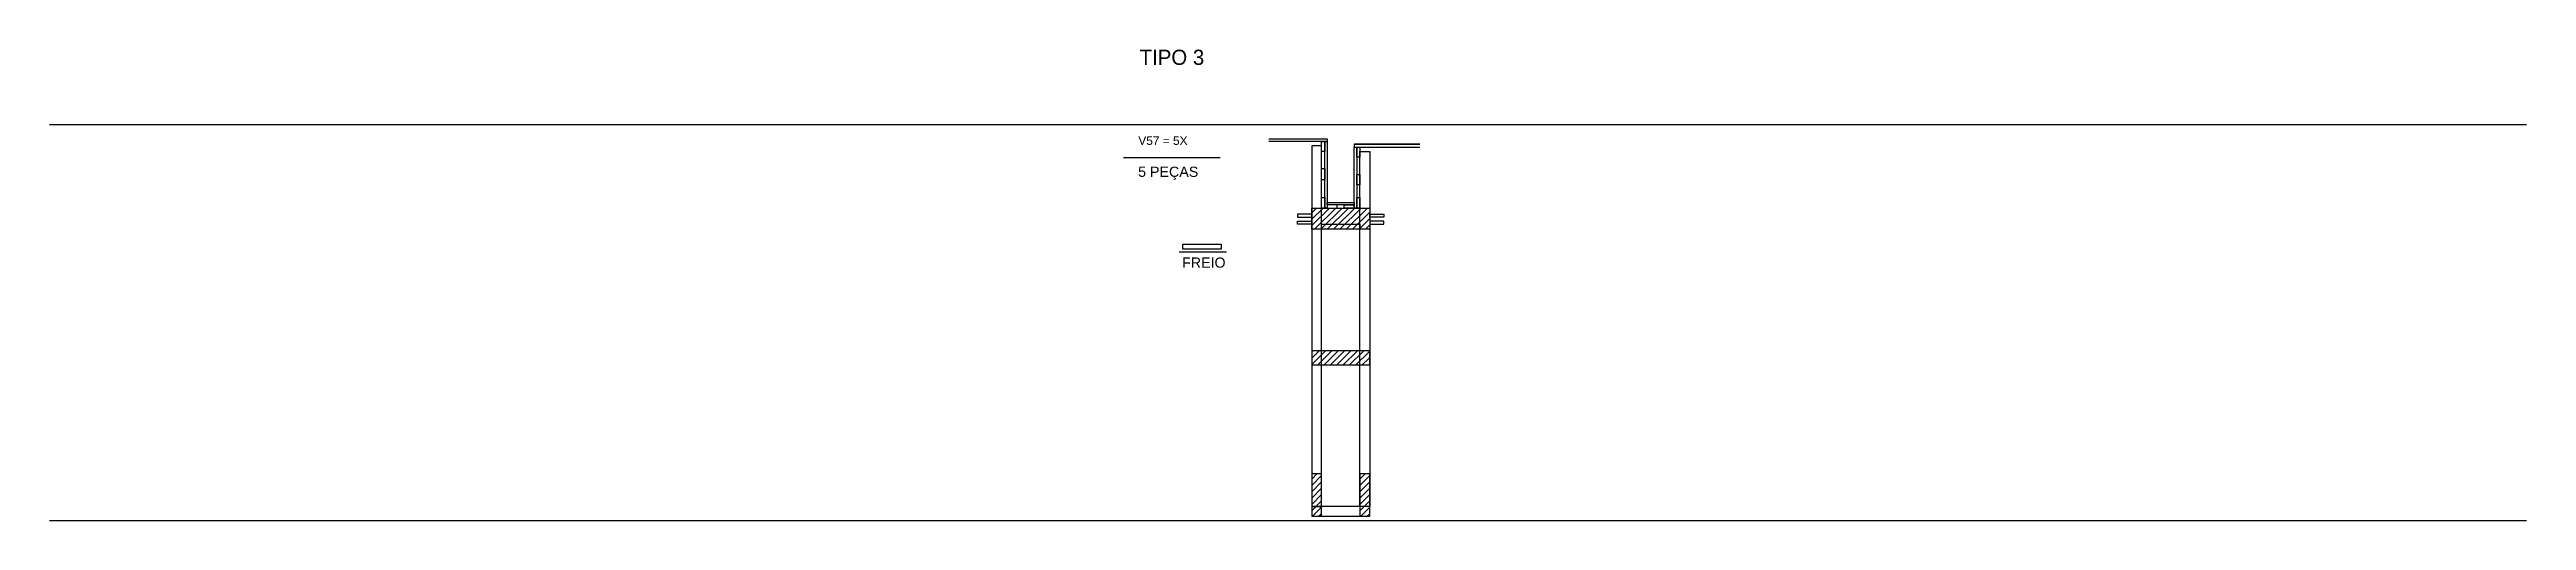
# Model space of a CAD drawing. Header units: millimetres. Extents: x 3247 to 6743, y 2381 to 3047.
import ezdxf

# ---------------------------------------------------------------- set-up
doc = ezdxf.new("R2010")
doc.units = ezdxf.units.MM
for name, color, linetype in [('COTA', 241, 'Continuous'), ('GARFOS OK', 3, 'Continuous'), ('Painéis', 200, 'Continuous'), ('Resinado', 41, 'Continuous'), ('SARR_3.5x7', 81, 'Continuous'), ('SARR_7x7', 40, 'Continuous'), ('TIRAS REESCORAMENTO', 252, 'Continuous'), ('VIGAS', 3, 'Continuous')]:
    doc.layers.add(name, color=color, linetype=linetype)
doc.styles.add('R80-50', font='arial.ttf', dxfattribs={"height": 10})
doc.styles.add('ROMAS860', font='ROMAS860.SHX', dxfattribs={"height": 8.5})

msp = doc.modelspace()

# ---------------------------------------------------------------- hatches: boundary and pattern name
at = {"layer": 'COTA'}
h = msp.add_hatch(dxfattribs=at)
h.set_pattern_fill('ANSI31', color=256, scale=2, style=0)
h.set_pattern_definition([(45, (-19586.416, -210474.322), (-4.49012806, 4.49012806), [])])
h.paths.add_polyline_path([(5110.5, 2792.7), (5110.5, 2822.7), (5028.5, 2822.7), (5028.5, 2792.7)])
h = msp.add_hatch(dxfattribs=at)
h.set_pattern_fill('ANSI31', color=256, scale=2, style=0)
h.set_pattern_definition([(45, (-21099.0687, -194671.98), (-4.49012806, 4.49012806), [])])
h.paths.add_polyline_path([(5109.5, 2620.8), (5029.5, 2620.8), (5029.5, 2600.8), (5109.5, 2600.8)])
h = msp.add_hatch(dxfattribs=at)
h.set_pattern_fill('ANSI31', color=256, scale=2, style=0)
h.set_pattern_definition([(45, (-14815.6834, -3422.395), (-4.490128, 4.490128), [])])
h.paths.add_polyline_path([(5028.5, 2386.8), (5042.5, 2386.8), (5042.5, 2446.8), (5028.5, 2446.8)])
h = msp.add_hatch(dxfattribs=at)
h.set_pattern_fill('ANSI31', color=256, scale=2, style=0)
h.set_pattern_definition([(45, (-14747.6834, -3422.395), (-4.490128, 4.490128), [])])
h.paths.add_polyline_path([(5096.5, 2386.8), (5110.5, 2386.8), (5110.5, 2446.8), (5096.5, 2446.8)])

# ---------------------------------------------------------------- linework, layer by layer
at = {"linetype": 'Continuous'}
msp.add_lwpolyline([(5050.5, 2386.8), (5110.5, 2386.8), (5110.5, 2400.8), (5028.5, 2400.8), (5028.5, 2386.8), (5050.5, 2386.8)], dxfattribs=at)
at = {"layer": 'COTA', "color": 1}
for p, q in [((3246.8, 2940.9), (6743.2, 2940.9)), ((3246.8, 2380.8), (6743.2, 2380.8))]:
    msp.add_line(p, q, dxfattribs=at)
at = {"layer": 'GARFOS OK', "color": 3}
msp.add_line((4908.2, 2760.1), (4841.2, 2760.1), dxfattribs=at)
at = {"layer": 'Painéis'}
for points in [[(5110.5, 2792.7), (5028.5, 2792.7), (5028.5, 2822.7), (5110.5, 2822.7)], [(5028.5, 2386.8), (5042.5, 2386.8), (5042.5, 2446.8), (5028.5, 2446.8)], [(5096.5, 2386.8), (5110.5, 2386.8), (5110.5, 2446.8), (5096.5, 2446.8)]]:
    msp.add_lwpolyline(points, close=True, dxfattribs=at)
msp.add_lwpolyline([(5028.5, 2600.8), (5110.5, 2600.8), (5110.5, 2620.8), (5028.5, 2620.8), (5028.5, 2600.8)], dxfattribs=at)
at = {"layer": 'Resinado'}
msp.add_line((5088.5, 2912.8), (5181.2, 2912.8), dxfattribs=at)
at = {"layer": 'SARR_3.5x7', "linetype": 'Continuous'}
msp.add_lwpolyline([(4846.6, 2771.7), (4900.6, 2771.7), (4900.6, 2764.7), (4846.6, 2764.7)], close=True, dxfattribs=at)
at = {"layer": 'SARR_7x7', "linetype": 'Continuous'}
for points in [[(5028.5, 2400.8), (5042.5, 2400.8), (5042.5, 2910.8), (5028.5, 2910.8)], [(5110.5, 2400.8), (5096.5, 2400.8), (5096.5, 2902.8), (5110.5, 2902.8)], [(5042.5, 2799.7), (5096.5, 2799.7), (5096.5, 2792.7), (5042.5, 2792.7)]]:
    msp.add_lwpolyline(points, close=True, dxfattribs=at)
at = {"layer": 'TIRAS REESCORAMENTO', "linetype": 'ByBlock'}
for p, q in [((4968.1, 2940.8), (5181.7, 2940.8)), ((5088.5, 2908.8), (5181.2, 2908.8))]:
    msp.add_line(p, q, dxfattribs=at)
for points in [[(4968.1, 2920.8), (5050.5, 2920.8), (5050.5, 2916.8), (4968.1, 2916.8)], [(5050.5, 2822.7), (5046.9, 2822.7), (5046.9, 2916.8), (5050.5, 2916.8), (5050.5, 2822.7)], [(5181.2, 2912.8), (5088.5, 2912.8), (5088.5, 2908.8), (5181.2, 2908.8)], [(5092.1, 2822.7), (5088.5, 2822.7), (5088.5, 2908.8), (5092.1, 2908.8), (5092.1, 2822.7)]]:
    msp.add_lwpolyline(points, dxfattribs=at)
for points in [[(5042.5, 2916.8), (5046.9, 2916.8), (5046.9, 2902.8), (5042.5, 2902.8)], [(5092.1, 2908.8), (5096.5, 2908.8), (5096.5, 2894.8), (5092.1, 2894.8)], [(5042.5, 2878.8), (5046.9, 2878.8), (5046.9, 2862.8), (5042.5, 2862.8)], [(5092.1, 2870.3), (5096.5, 2870.3), (5096.5, 2855.3), (5092.1, 2855.3)], [(5042.5, 2837.7), (5046.9, 2837.7), (5046.9, 2822.7), (5042.5, 2822.7)], [(5092.1, 2837.7), (5096.5, 2837.7), (5096.5, 2822.7), (5092.1, 2822.7)], [(5008.5, 2810), (5028.5, 2810), (5028.5, 2814), (5008.5, 2814)], [(5008.5, 2804), (5028.5, 2804), (5028.5, 2800), (5008.5, 2800)], [(5088.5, 2827.1), (5050.5, 2827.1), (5050.5, 2830.7), (5088.5, 2830.7)], [(5064.5, 2822.7), (5064.5, 2827.1), (5050.5, 2827.1), (5050.5, 2822.7)], [(5074.5, 2822.7), (5074.5, 2827.1), (5088.5, 2827.1), (5088.5, 2822.7)], [(5130.5, 2810), (5110.5, 2810), (5110.5, 2814), (5130.5, 2814)], [(5130.5, 2804), (5110.5, 2804), (5110.5, 2800), (5130.5, 2800)]]:
    msp.add_lwpolyline(points, close=True, dxfattribs=at)
at = {"layer": 'VIGAS', "color": 7}
msp.add_line((4763, 2894.2), (4899.4, 2894.2), dxfattribs=at)

# ---------------------------------------------------------------- texts
at = {"layer": 'COTA', "color": 7, "style": 'ROMAS860'}
msp.add_text('TIPO 3', height=21.5, dxfattribs=at).set_placement((4785.6, 3025.1))
at = {"layer": 'VIGAS', "color": 7, "style": 'R80-50'}
msp.add_text('V57 = 5X', height=12, dxfattribs=at).set_placement((4783.7, 2912))
at = {"layer": 'VIGAS', "color": 7, "char_height": 14.4, "attachment_point": 1, "style": 'R80-50'}
for s, insert in [('5 PEÇAS', (4783.4, 2881.2)), ('FREIO', (4845.4, 2752.8))]:
    msp.add_mtext_dynamic_manual_height_columns(s, width=162.221, gutter_width=50, heights=[0], dxfattribs=dict(at, insert=insert))

doc.saveas('drawing.dxf')
